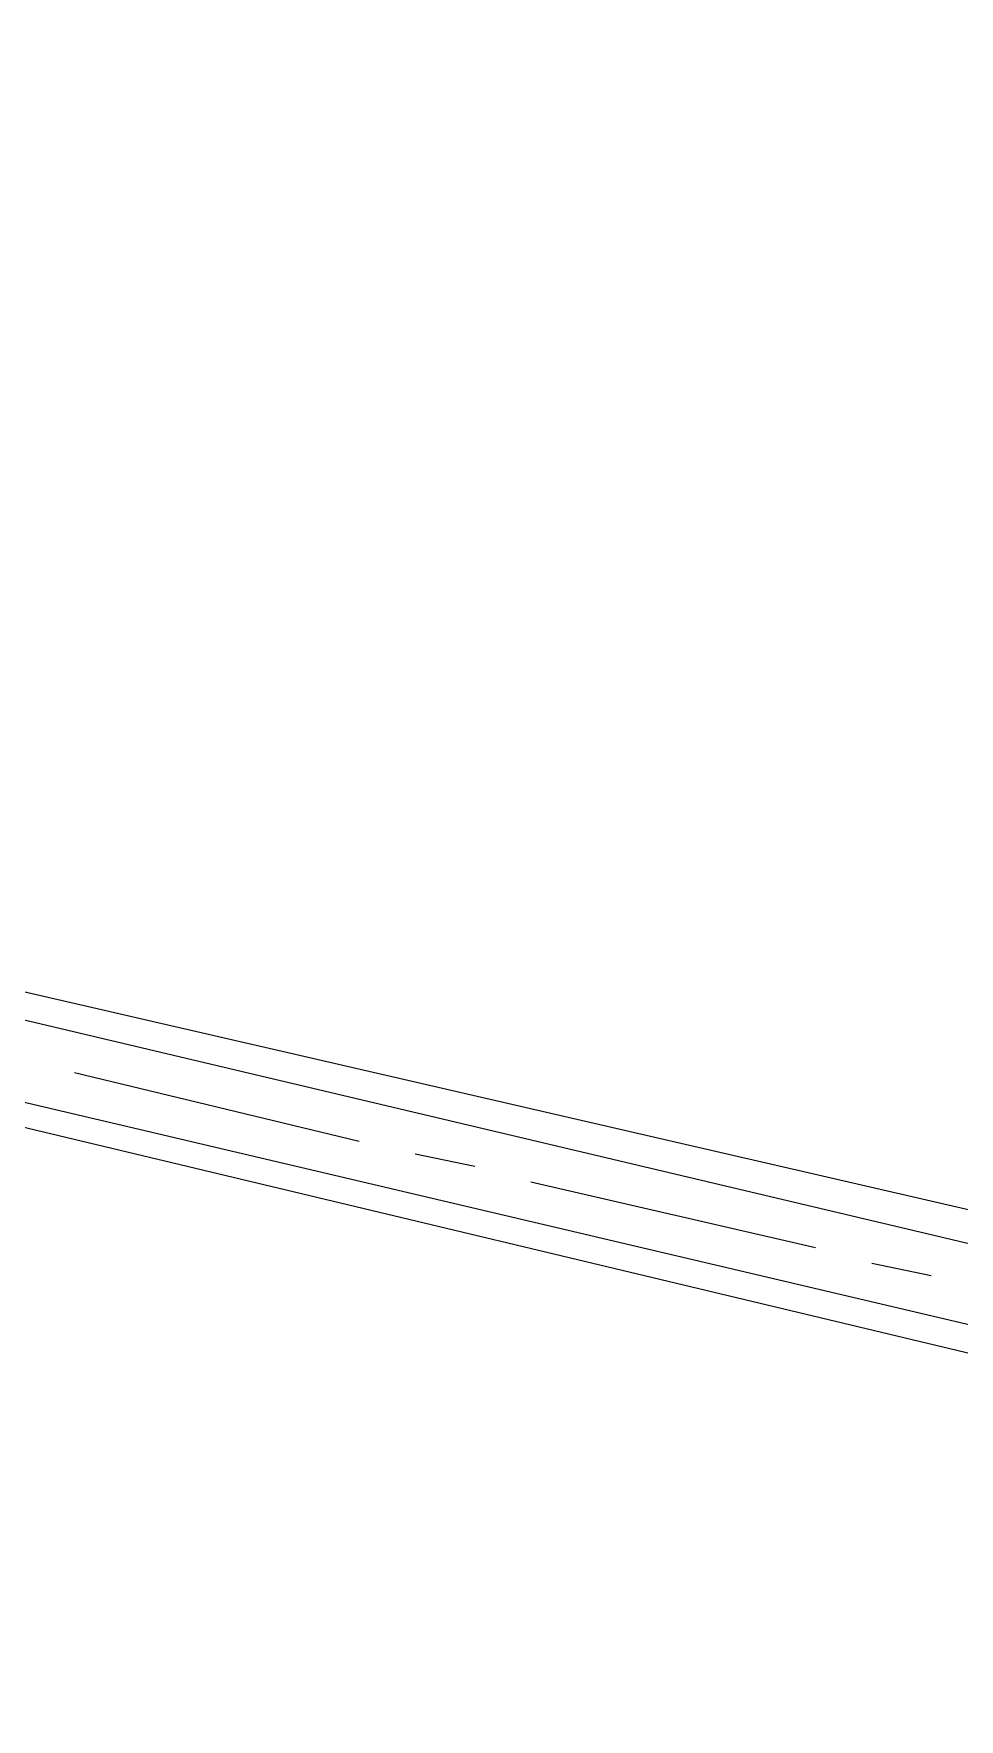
# Model space of a CAD drawing. Header units: feet. Extents: x -84 to 198, y -22 to 181.
# Drawn here: x 119.41 to 123.36, y 72.62 to 79.81 of the extents above; entities that cross this region are included whole.
import ezdxf

# ---------------------------------------------------------------- set-up
doc = ezdxf.new("R2010")
doc.units = ezdxf.units.FT
doc.layers.add('A-AREA-UNIDAD', color=30, linetype='CONTINUOUS')
doc.layers.add('A-LINEA', color=7, linetype='CONTINUOUS')

msp = doc.modelspace()

# ---------------------------------------------------------------- linework, layer by layer
at = {"layer": 'A-AREA-UNIDAD'}
for points in [[(66.752, 88.3733), (101.088, 80.2133), (101.2, 80.6933), (102.208, 80.6933), (104.608, 80.0889), (104.672, 79.36), (117.312, 76.3733), (118.32, 76.4089), (118.48, 75.9289), (129.568, 73.3689), (129.68, 73.12), (130.56, 76.0889), (131.968, 79.2889), (133.76, 82.2933), (136.4, 85.5289)], [(125.952, 33.6356), (127.76, 36.5689), (129.088, 39.36), (130.048, 42.08), (131.008, 46.56), (131.232, 51.4489), (130.8, 55.6089), (129.44, 61.0133), (128.96, 64.3733), (128.96, 68.7644), (129.632, 72.8889), (128.8, 72.8889), (118.24, 75.4133), (118.112, 74.9689), (117.152, 74.9689), (117.088, 75.52), (104.4, 78.5244), (104.24, 78.0444), (102.912, 78.1333), (100.928, 78.6133), (100.8, 79.36), (66.048, 87.6089), (65.6, 87.5733), (63.68, 79.2889)]]:
    msp.add_lwpolyline(points, dxfattribs=at)
at = {"layer": 'A-LINEA'}
for p, q in [((118.24, 75.8711), (129.4933, 73.2044)), ((118.16, 75.5378), (129.4133, 72.8844)), ((119.5867, 75.3778), (120.8, 75.0844)), ((121.04, 75.0311), (121.2933, 74.9778)), ((121.5333, 74.9111), (122.7467, 74.6311)), ((122.9867, 74.5644), (123.24, 74.5111))]:
    msp.add_line(p, q, dxfattribs=at)

doc.saveas('drawing.dxf')
